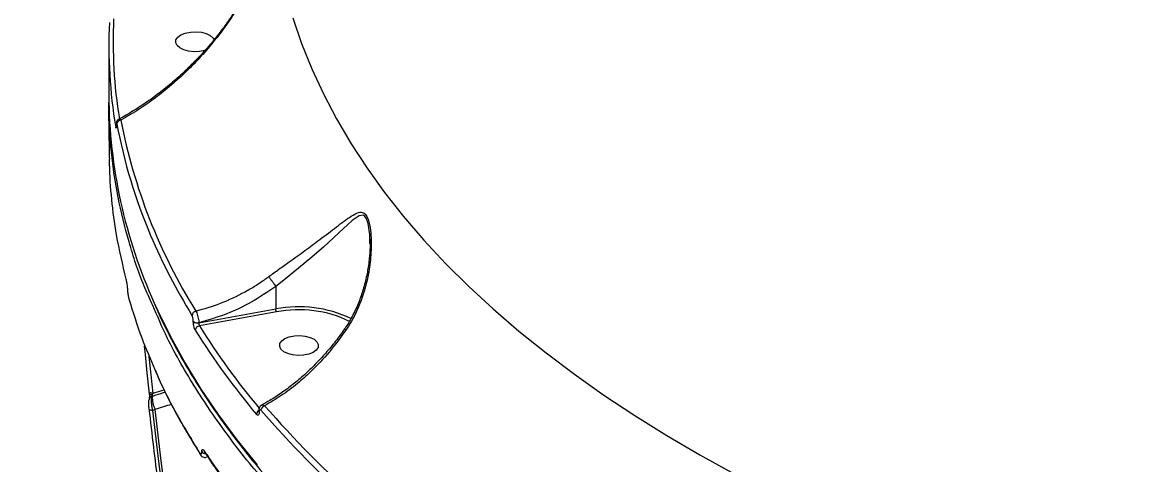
# Model space of a CAD drawing. Header units: millimetres. Extents: x -8092 to 6423, y -6886 to 5604.
# Drawn here: x -509.9 to -247.8, y -1936.8 to -1834.5 of the extents above; entities that cross this region are included whole.
import ezdxf

# ---------------------------------------------------------------- set-up
doc = ezdxf.new("R2010")
doc.units = ezdxf.units.MM
for name, color, linetype in [('DIKOM_ОБЪЕКТ', 7, 'Continuous'), ('DIKOM_РАЗМЕР_ЗОНА', 7, 'Continuous'), ('DIKOM_РАЗМЕР_ОБЪЕКТА', 7, 'Continuous')]:
    doc.layers.add(name, color=color, linetype=linetype)
doc.styles.add('style1', font='arial.ttf', dxfattribs={"width": 0.8})
doc.dimstyles.new('1-50', dxfattribs={"dimtxt": 300, "dimasz": 200, "dimexe": 100, "dimexo": 0, "dimgap": 100, "dimtad": 1, "dimtxsty": 'style1', "dimcen": 200, "dimclrd": 7, "dimclre": 7, "dimclrt": 7, "dimadec": 1, "dimazin": 2, "dimtfac": 1, "dimtmove": 0, "dimatfit": 2, "dimfxl": 0, "dimlwd": 25, "dimlwe": 18, "dimarcsym": 0})

# ---------------------------------------------------------------- blocks, each defined once
blk = doc.blocks.new('*D9')
at = {"layer": 'Defpoints', "color": 0, "transparency": 16777216}
for p in [(-8092.06, -86.27), (4664.84, -1471.84), (4664.84, -6785.92)]:
    blk.add_point(p, dxfattribs=at)
at = {"layer": 'DIKOM_РАЗМЕР_ЗОНА', "color": 7, "lineweight": 18, "transparency": 16777216}
for p, q in [((-8092.06, -86.27), (-8092.06, -6885.92)), ((4664.84, -1471.84), (4664.84, -6885.92))]:
    blk.add_line(p, q, dxfattribs=at)
at = {"layer": 'DIKOM_РАЗМЕР_ЗОНА', "color": 7, "lineweight": 25, "transparency": 16777216}
blk.add_line((-7892.06, -6785.92), (4464.84, -6785.92), dxfattribs=at)
at = {"layer": 'DIKOM_РАЗМЕР_ЗОНА', "color": 7, "transparency": 16777216}
for points in [[(-7892.06, -6752.58), (-7892.06, -6819.25), (-8092.06, -6785.92)], [(4464.84, -6752.58), (4464.84, -6819.25), (4664.84, -6785.92)]]:
    blk.add_solid(points, dxfattribs=at)
at = {"layer": 'DIKOM_РАЗМЕР_ЗОНА', "color": 7, "transparency": 16777216, "insert": (-2159.84, -6532.75), "char_height": 300, "attachment_point": 5, "style": 'style1'}
blk.add_mtext('12760', dxfattribs=at)
blk = doc.blocks.new('*D11')
at = {"layer": 'Defpoints', "color": 0, "transparency": 16777216}
for p in [(-6092.06, -310.77), (2568.27, -2361.54), (2568.27, -4925.78)]:
    blk.add_point(p, dxfattribs=at)
at = {"layer": 'DIKOM_РАЗМЕР_ОБЪЕКТА', "color": 7, "lineweight": 18, "transparency": 16777216}
for p, q in [((-6092.06, -310.77), (-6092.06, -5025.78)), ((2568.27, -2361.54), (2568.27, -5025.78))]:
    blk.add_line(p, q, dxfattribs=at)
at = {"layer": 'DIKOM_РАЗМЕР_ОБЪЕКТА', "color": 7, "lineweight": 25, "transparency": 16777216}
blk.add_line((-5892.06, -4925.78), (2368.27, -4925.78), dxfattribs=at)
at = {"layer": 'DIKOM_РАЗМЕР_ОБЪЕКТА', "color": 7, "transparency": 16777216}
for points in [[(-5892.06, -4892.44), (-5892.06, -4959.11), (-6092.06, -4925.78)], [(2368.27, -4892.44), (2368.27, -4959.11), (2568.27, -4925.78)]]:
    blk.add_solid(points, dxfattribs=at)
at = {"layer": 'DIKOM_РАЗМЕР_ОБЪЕКТА', "color": 7, "transparency": 16777216, "insert": (-2605.9, -4672.61), "char_height": 300, "attachment_point": 5, "style": 'style1'}
blk.add_mtext('8660', dxfattribs=at)

msp = doc.modelspace()

# ---------------------------------------------------------------- linework, layer by layer
at = {"layer": 'DIKOM_ОБЪЕКТ', "color": 7, "linetype": 'Continuous', "lineweight": 15}
for p, q in [((-489.936, -1839.802), (-489.936, -1851.374)), ((-489.92, -1853.196), (-489.919, -1853.705)), ((-488.178, -1858.178), (-488.178, -1858.266)), ((-488.178, -1858.178), (-488.174, -1858.225)), ((-488.178, -1858.266), (-488.174, -1858.313)), ((-488.174, -1858.225), (-488.174, -1858.313)), ((-429.383, -1885.723), (-429.38, -1884.763)), ((-451.166, -1895.698), (-451.166, -1900.939)), ((-469.048, -1904.165), (-451.166, -1900.939)), ((-451.002, -1901.611), (-468.922, -1904.844)), ((-470.331, -1903.835), (-470.331, -1903.788)), ((-469.048, -1904.118), (-469.048, -1904.165)), ((-479.142, -1915.226), (-478.974, -1915.606)), ((-479.832, -1921.196), (-480.037, -1921.261)), ((-479.17, -1924.262), (-479.795, -1924.458)), ((-455.13, -1924.563), (-455.13, -1924.632)), ((-455.047, -1924.769), (-455.047, -1924.837))]:
    msp.add_line(p, q, dxfattribs=at)
at = {"layer": 'DIKOM_ОБЪЕКТ', "color": 7, "linetype": 'Continuous', "lineweight": 15, "flags": 128}
for points in [[(-447.204, -1833.431), (-445.201, -1839.342), (-442.848, -1845.22), (-440.148, -1851.057), (-437.104, -1856.85), (-433.719, -1862.592), (-429.994, -1868.278), (-425.935, -1873.903), (-421.545, -1879.462), (-416.828, -1884.949), (-411.788, -1890.36), (-406.429, -1895.688), (-400.758, -1900.931), (-394.779, -1906.081), (-388.498, -1911.136), (-381.92, -1916.089), (-375.053, -1920.937), (-367.901, -1925.674), (-360.472, -1930.297), (-352.773, -1934.802), (-344.81, -1939.183)], [(-467.539, -1840.907), (-467.686, -1840.952), (-468.876, -1841.197), (-470.151, -1841.26), (-471.408, -1841.135), (-472.547, -1840.833), (-473.474, -1840.378), (-474.114, -1839.807), (-474.416, -1839.166), (-474.355, -1838.507), (-473.936, -1837.883), (-473.193, -1837.346), (-472.186, -1836.938), (-472.186, -1836.938)], [(-472.186, -1836.938), (-470.997, -1836.693), (-469.722, -1836.63), (-468.465, -1836.755), (-467.326, -1837.057), (-466.399, -1837.512), (-465.759, -1838.084), (-465.512, -1838.521)], [(-429.38, -1884.763), (-429.377, -1883.668), (-429.737, -1881.083), (-430.137, -1879.934), (-430.682, -1879.279), (-430.69, -1879.274), (-430.879, -1879.184), (-431.856, -1879.303), (-433.456, -1880.419), (-436.547, -1883.24), (-440.157, -1886.586), (-443.298, -1889.308), (-446.763, -1892.17), (-448.935, -1893.913), (-451.166, -1895.691), (-451.168, -1895.693), (-451.168, -1895.693)], [(-479.382, -1899.563), (-478.551, -1901.4), (-475.56, -1907.485), (-472.228, -1913.524), (-468.557, -1919.51), (-464.55, -1925.439), (-460.211, -1931.306), (-455.543, -1937.105)], [(-448.063, -1907.399), (-446.874, -1907.154), (-445.599, -1907.091), (-444.342, -1907.216), (-443.203, -1907.519), (-442.276, -1907.974), (-441.636, -1908.545), (-441.334, -1909.186), (-441.395, -1909.845), (-441.814, -1910.469), (-442.557, -1911.006), (-443.563, -1911.414), (-444.753, -1911.659), (-446.028, -1911.722), (-447.285, -1911.597), (-448.424, -1911.294), (-449.351, -1910.839), (-449.991, -1910.268), (-450.293, -1909.627), (-450.232, -1908.968), (-449.813, -1908.344), (-449.07, -1907.807), (-448.063, -1907.399)], [(-480.557, -1920.016), (-481.005, -1915.749), (-481.434, -1911.481), (-481.62, -1909.559)], [(-480.628, -1911.91), (-480.621, -1911.986), (-480.193, -1916.25), (-479.744, -1920.514)], [(-479.744, -1920.514), (-479.928, -1920.503), (-480.099, -1920.474), (-480.25, -1920.428), (-480.377, -1920.366), (-480.474, -1920.291), (-480.537, -1920.206), (-480.565, -1920.113), (-480.557, -1920.016)], [(-480.526, -1920.768), (-480.526, -1920.767), (-480.512, -1920.757)], [(-479.795, -1924.458), (-479.978, -1924.448), (-480.148, -1924.419), (-480.299, -1924.373), (-480.426, -1924.312), (-480.522, -1924.238), (-480.587, -1924.153), (-480.615, -1924.061), (-480.608, -1923.965)], [(-480.582, -1921.795), (-480.591, -1921.874), (-480.585, -1921.992)], [(-479.795, -1924.458), (-478.41, -1936.313), (-476.872, -1948.168), (-475.181, -1960.021), (-473.337, -1971.871), (-471.34, -1983.715), (-469.191, -1995.552), (-466.89, -2007.381), (-464.437, -2019.2)], [(-463.789, -2019.199), (-466.247, -2007.356), (-468.553, -1995.502), (-470.706, -1983.641), (-472.706, -1971.772), (-474.553, -1959.899), (-476.246, -1948.021), (-477.785, -1936.142), (-479.17, -1924.262)]]:
    msp.add_lwpolyline(points, dxfattribs=at)
at = {"layer": 'DIKOM_ОБЪЕКТ', "color": 7, "linetype": 'Continuous', "lineweight": 15}
for centre, radius, start, end in [((-377.79, -1839.796), 112.146, 177.29344, 189.67594), ((-377.116, -1838.94), 111.82, 177.2916, 189.22202), ((-371.655, -1850.719), 118.283, 180.31754, 204.38974), ((-487.537, -1858.653), 0.803, 144.77793, 179.40543), ((-487.089, -1858.089), 0.978, 93.08335, 175.48333), ((-367.174, -1835.456), 122.976, 190.56897, 203.17414), ((-358.944, -1832.382), 130.561, 190.9184, 211.93038), ((-348.877, -1827.803), 142.809, 203.10787, 211.50569), ((-445.811, -1928.14), 27.723, 64.26855, 101.13722), ((-469.537, -1902.513), 1.099, 101.13064, 175.78139), ((-445.812, -1927.947), 26.842, 64.08799, 101.15005), ((-469.399, -1902.825), 1.34, 225.92076, 285.20269), ((-469.399, -1902.872), 1.34, 225.9145, 285.20896), ((-468.768, -1905.943), 1.109, 97.9794, 175.64509), ((-322.703, -1813.342), 172.49, 212.03784, 219.88653), ((-323.129, -1814.018), 173.115, 212.04029, 220.03589), ((-479.886, -1921.959), 0.714, 102.16707, 166.72184), ((-480.07, -1918.634), 2.182, 257.94605, 275.10512), ((-480.78, -1921.107), 0.953, 354.6053, 18.33407), ((-474.131, -1921.571), 5.712, 176.23664, 208.103), ((-453.471, -1924.491), 1.167, 105.67511, 176.22912), ((-269.05, -1762.868), 244.72, 220.9842, 235.5453), ((-454.553, -1925.436), 1.122, 120.46335, 177.0033), ((-454.813, -1924.555), 0.317, 183.29041, 222.54651), ((-454.816, -1924.625), 0.314, 180.28911, 222.67045), ((-269.48, -1763.548), 245.277, 220.98466, 235.54482), ((-468.177, -1934.317), 0.69, 180.25739, 214.48477), ((-467.482, -1933.446), 1.059, 213.11849, 271.16595), ((-467.184, -1933.729), 0.689, 180.093, 214.43472)]:
    msp.add_arc(centre, radius, start, end, dxfattribs=at)
for points, knots in [([(-459.504, -1829.949), (-459.64, -1830.184), (-460.384, -1831.476), (-461.916, -1833.752), (-464.11, -1836.779), (-466.515, -1839.739), (-469.102, -1842.624), (-471.866, -1845.411), (-474.787, -1848.074), (-477.847, -1850.586), (-481.015, -1852.922), (-484.254, -1855.006), (-486.461, -1856.325), (-487.58, -1856.869), (-487.607, -1856.883)], [0, 0, 0, 0, 0.0193794, 0.1065915, 0.1961618, 0.2883495, 0.3832831, 0.4809135, 0.5809945, 0.6832034, 0.7875428, 0.8924567, 0.9974232, 1, 1, 1, 1]), ([(-459.394, -1830.006), (-460.309, -1831.474), (-462.149, -1834.429), (-465.228, -1838.504), (-468.473, -1842.307), (-471.856, -1845.797), (-475.419, -1849.048), (-479.121, -1852.01), (-483.045, -1854.772), (-485.738, -1856.311), (-487.141, -1857.112)], [0, 0, 0, 0, 0.1236852, 0.2488955, 0.3689548, 0.4907437, 0.6125473, 0.7380565, 0.8635724, 1, 1, 1, 1]), ([(-479.737, -1900.091), (-480.424, -1898.605), (-482.675, -1893.735), (-485.353, -1885.354), (-487.967, -1875), (-489.45, -1864.551), (-490.073, -1856.991), (-489.891, -1852.914), (-489.866, -1852.35)], [0, 0, 0, 0, 0.0952395, 0.3119364, 0.5288854, 0.7458351, 0.9648401, 1, 1, 1, 1]), ([(-489.917, -1854.311), (-489.92, -1856.754), (-489.925, -1860.722), (-489.842, -1864.692), (-489.81, -1866.218)], [0, 0, 0, 0, 0.6155661, 1, 1, 1, 1]), ([(-488.174, -1858.313), (-488.174, -1858.371), (-488.175, -1858.573), (-488.191, -1858.826), (-488.225, -1858.98), (-488.277, -1858.958), (-488.318, -1858.756), (-488.34, -1858.645)], [0, 0, 0, 0, 0.0796369, 0.2757154, 0.4707578, 0.7105362, 1, 1, 1, 1]), ([(-488.179, -1858.308), (-488.179, -1858.356), (-488.18, -1858.488), (-488.186, -1858.6), (-488.194, -1858.659), (-488.192, -1858.65), (-488.192, -1858.649)], [0, 0, 0, 0, 0.2395305, 0.6653044, 0.9594708, 1, 1, 1, 1]), ([(-487.606, -1856.879), (-487.609, -1856.88), (-487.705, -1856.911), (-487.844, -1857.044), (-488.003, -1857.236), (-488.093, -1857.431), (-488.139, -1857.602), (-488.169, -1857.808), (-488.18, -1857.99), (-488.177, -1858.182), (-488.176, -1858.223)], [0, 0, 0, 0, 0.00569414, 0.17080355, 0.31185535, 0.43596175, 0.54388686, 0.66044087, 0.92637793, 1, 1, 1, 1]), ([(-488.064, -1858.012), (-488.08, -1857.938), (-488.108, -1857.808), (-488.142, -1857.797), (-488.164, -1857.897), (-488.173, -1858.058), (-488.174, -1858.186), (-488.174, -1858.225)], [0, 0, 0, 0, 0.30256211, 0.53466843, 0.72544351, 0.91708853, 1, 1, 1, 1]), ([(-487.599, -1856.901), (-487.552, -1856.878), (-487.437, -1856.823), (-487.267, -1856.961), (-487.158, -1857.091), (-487.141, -1857.112)], [0, 0, 0, 0, 0.3622187, 0.897892, 1, 1, 1, 1]), ([(-489.825, -1866.218), (-489.824, -1866.569), (-489.818, -1869.668), (-489.399, -1875.515), (-488.261, -1884.457), (-486.782, -1890.621), (-485.958, -1894.055)], [0, 0, 0, 0, 0.0376983, 0.3328383, 0.6284075, 1, 1, 1, 1]), ([(-452.817, -1893.419), (-452.028, -1892.847), (-450.436, -1891.691), (-447.583, -1889.656), (-444.343, -1887.328), (-440.612, -1884.574), (-437.649, -1882.306), (-435.331, -1880.532), (-433.61, -1879.317), (-432.143, -1878.491), (-431.147, -1878.454), (-430.508, -1878.822), (-430.019, -1879.412), (-429.45, -1880.993), (-429.038, -1883.838), (-429.028, -1887.824), (-429.604, -1892.848), (-430.995, -1898.332), (-432.945, -1902.818), (-434.496, -1905.199), (-434.904, -1905.826)], [0, 0, 0, 0, 0.0440628, 0.0889571, 0.1624868, 0.2382053, 0.3352453, 0.3852645, 0.4352597, 0.4935516, 0.5321352, 0.5402085, 0.5665602, 0.5927399, 0.6382719, 0.7076001, 0.778722, 0.8710028, 0.9660344, 1, 1, 1, 1]), ([(-429.332, -1884.767), (-429.326, -1884.89), (-429.289, -1885.673), (-429.343, -1887.445), (-429.556, -1890.133), (-430.073, -1893.24), (-430.857, -1896.358), (-431.915, -1899.436), (-433.258, -1902.328), (-434.423, -1904.426), (-435.197, -1905.46), (-435.337, -1905.647)], [0, 0, 0, 0, 0.0173876, 0.1110772, 0.2434865, 0.387283, 0.5382769, 0.6780921, 0.8267375, 0.9686786, 1, 1, 1, 1]), ([(-485.958, -1894.055), (-485.945, -1894.104), (-485.883, -1894.346), (-485.786, -1894.826), (-485.691, -1895.473), (-485.635, -1895.981), (-485.619, -1896.252), (-485.611, -1896.388)], [0, 0, 0, 0, 0.0951118, 0.4719608, 0.715777, 0.8572266, 1, 1, 1, 1]), ([(-469.75, -1901.435), (-467.817, -1900.877), (-463.905, -1899.748), (-458.936, -1897.364), (-455.261, -1895.165), (-453.493, -1893.902), (-452.817, -1893.419)], [0, 0, 0, 0, 0.324708, 0.6574806, 0.869005, 1, 1, 1, 1]), ([(-452.817, -1893.419), (-452.804, -1893.439), (-452.752, -1893.516), (-452.602, -1893.734), (-452.321, -1894.133), (-451.93, -1894.673), (-451.522, -1895.226), (-451.286, -1895.537), (-451.168, -1895.693)], [0, 0, 0, 0, 0.0380921, 0.14919324, 0.36188484, 0.57458834, 0.78728933, 1, 1, 1, 1]), ([(-485.611, -1896.388), (-485.603, -1896.521), (-485.588, -1896.785), (-485.533, -1897.272), (-485.44, -1897.887), (-485.343, -1898.337), (-485.279, -1898.564), (-485.267, -1898.608)], [0, 0, 0, 0, 0.1456156, 0.2899654, 0.5321197, 0.9098017, 1, 1, 1, 1]), ([(-451.166, -1895.698), (-453.054, -1896.975), (-456.748, -1899.474), (-462.812, -1902.319), (-466.952, -1903.514), (-469.048, -1904.118)], [0, 0, 0, 0, 0.3403193, 0.6660483, 1, 1, 1, 1]), ([(-451.168, -1895.693), (-451.167, -1895.694), (-451.166, -1895.695), (-451.166, -1895.697), (-451.166, -1895.698)], [0, 0, 0, 0, 0.614957, 1, 1, 1, 1]), ([(-485.267, -1898.608), (-484.342, -1901.622), (-482.659, -1907.102), (-480.305, -1912.516), (-479.246, -1914.952)], [0, 0, 0, 0, 0.5500052, 1, 1, 1, 1]), ([(72.771, -2056.534), (68.449, -2057.314), (56.807, -2059.414), (37.501, -2062.314), (14.837, -2065.065), (-8.314, -2067.179), (-31.885, -2068.631), (-55.802, -2069.397), (-79.54, -2069.462), (-103.021, -2068.842), (-126.176, -2067.566), (-149.38, -2065.616), (-172.555, -2062.967), (-195.617, -2059.614), (-218.059, -2055.628), (-239.817, -2051.039), (-260.847, -2045.889), (-281.49, -2040.092), (-301.656, -2033.642), (-321.263, -2026.546), (-339.878, -2018.958), (-357.46, -2010.919), (-373.994, -2002.474), (-389.748, -1993.485), (-404.632, -1983.96), (-418.573, -1973.921), (-431.262, -1963.589), (-442.688, -1953.005), (-452.859, -1942.217), (-461.959, -1931.05), (-469.839, -1919.52), (-475.856, -1909.155), (-478.657, -1902.614), (-479.737, -1900.091)], [0, 0, 0, 0, 0.0192582, 0.0518831, 0.084533, 0.1171579, 0.1507304, 0.1843302, 0.2179027, 0.2505275, 0.2831775, 0.3158023, 0.3493748, 0.3829746, 0.4165471, 0.4491719, 0.4818218, 0.5144467, 0.5480191, 0.5816189, 0.6151915, 0.6478163, 0.6804663, 0.7130911, 0.7466635, 0.7802633, 0.8138357, 0.8464606, 0.8791105, 0.9117352, 0.9453077, 0.9789074, 1, 1, 1, 1]), ([(-479.29, -1899.851), (-479.051, -1900.409), (-477.987, -1902.906), (-475.786, -1907.303), (-472.681, -1913.036), (-469.25, -1918.719), (-465.524, -1924.353), (-461.498, -1929.931), (-457.177, -1935.451), (-452.565, -1940.906), (-447.664, -1946.294), (-442.478, -1951.61), (-437.012, -1956.851), (-431.27, -1962.011), (-425.255, -1967.087), (-418.973, -1972.076), (-412.429, -1976.974), (-405.626, -1981.777), (-398.572, -1986.481), (-391.27, -1991.083), (-383.726, -1995.579), (-375.947, -1999.966), (-367.938, -2004.241), (-359.704, -2008.401), (-351.253, -2012.443), (-342.591, -2016.363), (-333.724, -2020.159), (-324.659, -2023.827), (-315.402, -2027.366), (-305.961, -2030.772), (-296.343, -2034.043), (-286.554, -2037.177), (-276.604, -2040.171), (-266.497, -2043.023), (-256.244, -2045.731), (-245.85, -2048.292), (-235.324, -2050.706), (-224.674, -2052.97), (-213.908, -2055.082), (-203.033, -2057.042), (-192.059, -2058.846), (-180.993, -2060.495), (-169.843, -2061.987), (-158.619, -2063.32), (-147.328, -2064.494), (-135.979, -2065.508), (-124.58, -2066.362), (-113.14, -2067.053), (-101.668, -2067.584), (-90.172, -2067.949), (-79.925, -2068.138), (-73.512, -2068.164), (-70.938, -2068.174)], [0, 0, 0, 0, 0.0058769, 0.0262676, 0.0466644, 0.067067, 0.0874749, 0.1078877, 0.1283049, 0.1487259, 0.1691502, 0.1895772, 0.2100064, 0.2304374, 0.2508696, 0.271303, 0.2917369, 0.3121714, 0.332606, 0.3530406, 0.3734749, 0.3939091, 0.4143427, 0.434776, 0.4552088, 0.4756411, 0.4960727, 0.5165039, 0.5369346, 0.5573646, 0.5777942, 0.5982232, 0.6186517, 0.6390796, 0.6595072, 0.6799343, 0.700361, 0.7207873, 0.7412132, 0.7616389, 0.7820641, 0.8024891, 0.8229139, 0.8433384, 0.8637627, 0.8841868, 0.9046108, 0.9250347, 0.9454584, 0.9658821, 0.9863057, 1, 1, 1, 1]), ([(-470.331, -1903.788), (-470.333, -1903.721), (-470.337, -1903.555), (-470.373, -1903.253), (-470.442, -1902.923), (-470.532, -1902.627), (-470.6, -1902.497), (-470.634, -1902.433)], [0, 0, 0, 0, 0.1422984, 0.3571101, 0.5715351, 0.7857039, 1, 1, 1, 1]), ([(-469.75, -1901.435), (-469.678, -1901.563), (-469.534, -1901.82), (-469.333, -1902.406), (-469.172, -1903.059), (-469.076, -1903.657), (-469.056, -1903.987), (-469.048, -1904.118)], [0, 0, 0, 0, 0.2142421, 0.4283092, 0.64274, 0.8576017, 1, 1, 1, 1]), ([(-451.002, -1901.611), (-451.008, -1901.602), (-451.02, -1901.583), (-451.05, -1901.525), (-451.091, -1901.422), (-451.132, -1901.262), (-451.161, -1901.092), (-451.164, -1900.99), (-451.166, -1900.939)], [0, 0, 0, 0, 0.0701662, 0.141461, 0.3561315, 0.5707106, 0.7853568, 1, 1, 1, 1]), ([(-469.875, -1905.859), (-469.926, -1905.762), (-470.029, -1905.567), (-470.166, -1905.124), (-470.269, -1904.631), (-470.324, -1904.181), (-470.329, -1903.933), (-470.331, -1903.835)], [0, 0, 0, 0, 0.21504654, 0.42999033, 0.64470253, 0.85922285, 1, 1, 1, 1]), ([(-469.048, -1904.165), (-469.047, -1904.198), (-469.045, -1904.281), (-469.031, -1904.431), (-469.003, -1904.597), (-468.965, -1904.746), (-468.937, -1904.811), (-468.922, -1904.844)], [0, 0, 0, 0, 0.14072781, 0.35517721, 0.57001033, 0.78494504, 1, 1, 1, 1]), ([(-435.303, -1905.677), (-435.968, -1906.599), (-437.34, -1908.502), (-439.598, -1911.206), (-442.019, -1913.813), (-444.552, -1916.232), (-447.172, -1918.451), (-449.855, -1920.438), (-452.293, -1922.035), (-453.833, -1922.854), (-454.456, -1923.185)], [0, 0, 0, 0, 0.122315, 0.2523758, 0.383374, 0.5150841, 0.6464594, 0.778329, 0.9103502, 1, 1, 1, 1]), ([(-434.904, -1905.826), (-434.944, -1905.805), (-435.061, -1905.743), (-435.231, -1905.668), (-435.269, -1905.68), (-435.29, -1905.687)], [0, 0, 0, 0, 0.182962, 0.5314255, 1, 1, 1, 1]), ([(-434.904, -1905.826), (-436.16, -1907.54), (-438.702, -1911.008), (-442.579, -1915.076), (-446.344, -1918.418), (-449.923, -1921.127), (-452.493, -1922.617), (-453.787, -1923.367)], [0, 0, 0, 0, 0.23086487, 0.46717449, 0.6265681, 0.8119927, 1, 1, 1, 1]), ([(-479.246, -1914.952), (-479.023, -1915.494), (-477.569, -1919.043), (-474.203, -1925.522), (-470.646, -1931.387), (-468.867, -1934.32)], [0, 0, 0, 0, 0.08278993, 0.54139432, 1, 1, 1, 1]), ([(-478.347, -1917.023), (-478.188, -1917.384), (-477.177, -1919.689), (-475.009, -1923.898), (-472.029, -1929.347), (-469.844, -1932.838), (-468.845, -1934.435)], [0, 0, 0, 0, 0.06148044, 0.39152311, 0.72168143, 1, 1, 1, 1]), ([(-480.528, -1921.087), (-480.529, -1921.162), (-480.532, -1921.359), (-480.552, -1921.6), (-480.574, -1921.757), (-480.581, -1921.792), (-480.582, -1921.795)], [0, 0, 0, 0, 0.25366, 0.6645279, 0.9733207, 1, 1, 1, 1]), ([(-480.512, -1920.757), (-480.514, -1920.683), (-480.52, -1920.423), (-480.542, -1920.185), (-480.557, -1920.016)], [0, 0, 0, 0, 0.2879377, 1, 1, 1, 1]), ([(-480.527, -1920.768), (-480.526, -1920.808), (-480.522, -1920.916), (-480.526, -1921.021), (-480.528, -1921.087)], [0, 0, 0, 0, 0.3736035, 1, 1, 1, 1]), ([(-480.037, -1921.261), (-480.062, -1921.466), (-480.113, -1921.884), (-480.084, -1922.734), (-479.981, -1923.643), (-479.857, -1924.187), (-479.795, -1924.458)], [0, 0, 0, 0, 0.2425299, 0.4917051, 0.7472848, 1, 1, 1, 1]), ([(-479.876, -1920.807), (-479.897, -1920.859), (-479.941, -1920.967), (-479.995, -1921.117), (-480.025, -1921.214), (-480.035, -1921.251), (-480.037, -1921.261)], [0, 0, 0, 0, 0.3282467, 0.6787232, 0.9203956, 1, 1, 1, 1]), ([(-479.744, -1920.514), (-479.776, -1920.581), (-479.819, -1920.674), (-479.863, -1920.778), (-479.876, -1920.807)], [0, 0, 0, 0, 0.7208893, 1, 1, 1, 1]), ([(-476.799, -1920.247), (-477.543, -1920.479), (-478.551, -1920.794), (-479.565, -1921.113), (-479.832, -1921.196)], [0, 0, 0, 0, 0.73756077, 1, 1, 1, 1]), ([(-479.744, -1920.514), (-479.552, -1920.454), (-478.665, -1920.174), (-477.781, -1919.889), (-477.089, -1919.666)], [0, 0, 0, 0, 0.2172392, 1, 1, 1, 1]), ([(-480.608, -1923.965), (-480.623, -1923.796), (-480.654, -1923.458), (-480.662, -1922.896), (-480.641, -1922.371), (-480.603, -1922.117), (-480.585, -1921.992)], [0, 0, 0, 0, 0.2566527, 0.5136797, 0.7612311, 1, 1, 1, 1]), ([(-480.615, -1924.06), (-480.28, -1927.018), (-479.309, -1935.591), (-477.466, -1949.781), (-474.983, -1966.626), (-472.189, -1983.461), (-469.141, -1999.987), (-466.755, -2011.797), (-465.433, -2018.001), (-465.241, -2018.903)], [0, 0, 0, 0, 0.0934432, 0.270904, 0.4483657, 0.625828, 0.8032917, 0.9714181, 1, 1, 1, 1]), ([(-475.382, -1923.089), (-475.398, -1923.093), (-476.626, -1923.413), (-477.907, -1923.84), (-479.17, -1924.262)], [0, 0, 0, 0, 0.0128806, 1, 1, 1, 1]), ([(-454.442, -1923.223), (-454.523, -1923.265), (-454.712, -1923.362), (-454.918, -1923.632), (-455.07, -1923.984), (-455.135, -1924.295), (-455.121, -1924.512), (-455.117, -1924.572)], [0, 0, 0, 0, 0.16316, 0.3798373, 0.6093519, 0.8917334, 1, 1, 1, 1]), ([(-454.444, -1923.21), (-454.35, -1923.181), (-454.156, -1923.122), (-453.912, -1923.284), (-453.787, -1923.367)], [0, 0, 0, 0, 0.4895309, 1, 1, 1, 1]), ([(-455.047, -1924.837), (-455.049, -1924.91), (-455.054, -1925.123), (-455.12, -1925.404), (-455.261, -1925.584), (-455.455, -1925.593), (-455.601, -1925.45), (-455.673, -1925.378)], [0, 0, 0, 0, 0.1083132, 0.3204487, 0.5430781, 0.7715776, 1, 1, 1, 1]), ([(-455.132, -1924.627), (-455.132, -1924.657), (-455.13, -1924.736), (-455.142, -1924.8), (-455.143, -1924.805), (-455.143, -1924.806)], [0, 0, 0, 0, 0.2665737, 0.7085641, 1, 1, 1, 1]), ([(-454.636, -1924.414), (-454.684, -1924.367), (-454.781, -1924.273), (-454.908, -1924.278), (-455, -1924.397), (-455.042, -1924.58), (-455.045, -1924.72), (-455.047, -1924.769)], [0, 0, 0, 0, 0.2288406, 0.4578547, 0.6785139, 0.8883748, 1, 1, 1, 1]), ([(-468.867, -1934.32), (-468.806, -1934.4), (-468.682, -1934.561), (-468.523, -1934.559), (-468.408, -1934.383), (-468.381, -1934.138), (-468.368, -1934.024)], [0, 0, 0, 0, 0.263259, 0.5266576, 0.7813181, 1, 1, 1, 1]), ([(-468.368, -1934.024), (-468.356, -1933.911), (-468.329, -1933.67), (-468.216, -1933.497), (-468.058, -1933.494), (-467.934, -1933.651), (-467.873, -1933.73)], [0, 0, 0, 0, 0.2213947, 0.4744065, 0.7373142, 1, 1, 1, 1]), ([(-467.873, -1933.73), (-467.659, -1934.055), (-466.59, -1935.682), (-463.517, -1940.155), (-458.335, -1947.098), (-453.527, -1952.631), (-451.121, -1955.401)], [0, 0, 0, 0, 0.0441425, 0.2207212, 0.6100164, 1, 1, 1, 1]), ([(-467.762, -1934.103), (-467.764, -1934.099), (-467.767, -1934.095), (-467.762, -1934.104), (-467.761, -1934.106)], [0, 0, 0, 0, 0.8340754, 1, 1, 1, 1]), ([(-467.722, -1934.096), (-467.13, -1935.015), (-465.322, -1937.819), (-461.982, -1942.447), (-457.706, -1947.968), (-454.061, -1952.378), (-451.748, -1954.922), (-451.062, -1955.677)], [0, 0, 0, 0, 0.12482441, 0.3812663, 0.63712373, 0.89229211, 1, 1, 1, 1]), ([(-468.756, -1934.68), (-468.737, -1934.714), (-468.636, -1934.889), (-468.395, -1935.141), (-467.958, -1935.362), (-467.538, -1935.407), (-467.319, -1935.309), (-467.234, -1935.271)], [0, 0, 0, 0, 0.0703169, 0.3723002, 0.6291173, 0.8562256, 1, 1, 1, 1])]:
    msp.add_open_spline(points, degree=3, knots=knots, dxfattribs=at)

# ---------------------------------------------------------------- dimensions: what is measured, and where the dimension line sits
at = {"layer": 'DIKOM_РАЗМЕР_ЗОНА'}
dim = msp.add_linear_dim(base=(4664.839, -6785.918), p1=(-8092.064, -86.271), p2=(4664.839, -1471.84), text='12760', dimstyle='1-50', dxfattribs=at)
dim.commit()
dim.dimension.update_dxf_attribs({"geometry": '*D9', "text_midpoint": (-2159.843, -6785.918), "dimtype": 160})
at = {"layer": 'DIKOM_РАЗМЕР_ОБЪЕКТА'}
dim = msp.add_linear_dim(base=(2568.274, -4925.777), p1=(-6092.064, -310.768), p2=(2568.274, -2361.54), text='8660', dimstyle='1-50', dxfattribs=at)
dim.commit()
dim.dimension.update_dxf_attribs({"geometry": '*D11', "text_midpoint": (-2605.904, -4925.777), "dimtype": 160})

doc.saveas('drawing.dxf')
